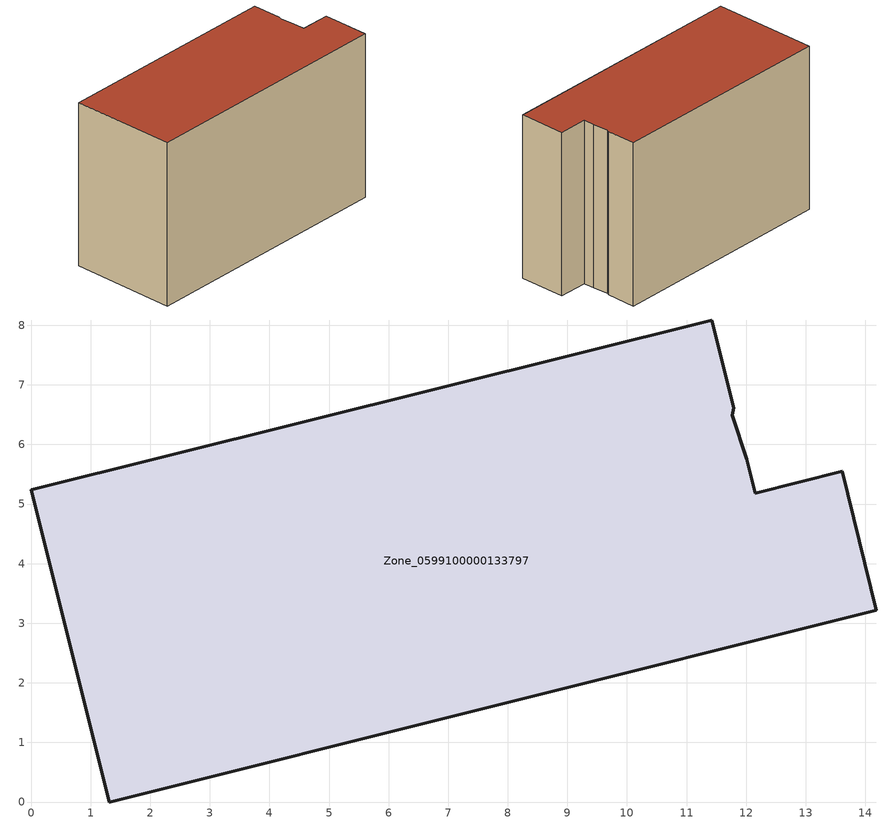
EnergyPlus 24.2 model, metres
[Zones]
Zone_0599100000133797
 floor ground (C_G): 11.43,8.09 11.79,6.62 11.77,6.49 12.01,5.75 12.15,5.18 13.61,5.55 14.19,3.22 1.31,0 0,5.24 z0
 wall outside (C_F): 1.31,0 14.19,3.22 13.61,5.55 12.15,5.18 12.01,5.75 11.77,6.49 11.79,6.62 11.43,8.09 0,5.24 1.31,0 z0:8.5
 roof outside (C_R): 11.79,6.62 11.43,8.09 0,5.24 1.31,0 14.19,3.22 13.61,5.55 12.15,5.18 12.01,5.75 11.77,6.49 z8.5
[BUILDING]
Pand.0599100000133797: North Axis=0; Terrain=City; Loads Convergence Tolerance Value=0.04; Temperature Convergence Tolerance Value=0.4; Solar Distribution=FullExterior; Maximum Number of Warmup Days=25; Minimum Number of Warmup Days=1
[Site:Location]
Rotterdam.The.Hague.AP_ZH_NLD Design_Conditions: Latitude=51.96; Longitude=4.45; Time Zone=1; Elevation=-4.5
[SITE:GROUNDTEMPERATURE:BUILDINGSURFACE]
18, 18, 18, 18, 18, 18, 18, 18, 18, 18, 18, 18
[MATERIAL] Thermal Absorptance=0.9; Solar Absorptance=0.7; Visible Absorptance=0.7
Name | Roughness | Thickness | Conductivity | Density | Specific Heat
G.TI.1975-1991 | MediumSmooth | 0.15 | 0.288461 | 540 | 1210
F.TI.1975-1991 | Rough | 0.3 | 0.230769 | 1920 | 840
R.TI.1975-1991 | MediumRough | 0.2 | 0.153846 | 1500 | 1000
[CONSTRUCTION]
C_G: G.TI.1975-1991
C_F: F.TI.1975-1991
C_R: R.TI.1975-1991
[ZONE]
Zone_0599100000133797: Type=1; Multiplier=1; Ceiling Height=Autocalculate; Volume=Autocalculate; Floor Area=autocalculate; Part of Total Floor Area=Yes
[ZONEINFILTRATION:DESIGNFLOWRATE]
Infil_Zone_0599100000133797: Zone or ZoneList or Space or SpaceList=Zone_0599100000133797; Schedule=AlwaysOn; Design Flow Rate Calculation Method=Flow/Area; Flow Rate per Floor Area=0.003; Constant Term Coefficient=1; Temperature Term Coefficient=0; Velocity Term Coefficient=0; Velocity Squared Term Coefficient=0
[HVACTEMPLATE:ZONE:IDEALLOADSAIRSYSTEM]
Zone_0599100000133797: Maximum Heating Supply Air Temperature=50; Minimum Cooling Supply Air Temperature=13; Maximum Heating Supply Air Humidity Ratio=0.0156; Minimum Cooling Supply Air Humidity Ratio=0.0077; Heating Limit=NoLimit; Cooling Limit=NoLimit; Dehumidification Control Type=ConstantSensibleHeatRatio; Cooling Sensible Heat Ratio=0.7; Dehumidification Setpoint=60; Humidification Control Type=None; Humidification Setpoint=30; Outdoor Air Method=None; Outdoor Air Flow Rate per Person=0.00944; Outdoor Air Flow Rate per Zone Floor Area=0; Outdoor Air Flow Rate per Zone=0; Demand Controlled Ventilation Type=None; Outdoor Air Economizer Type=NoEconomizer; Heat Recovery Type=None; Sensible Heat Recovery Effectiveness=0.7; Latent Heat Recovery Effectiveness=0.65
[ZONECONTROL:THERMOSTAT]
ThermostatControl_Zone_0599100000133797: Zone or ZoneList=Zone_0599100000133797; Control Type Schedule=DualSetpointControlType; Control 1=Thermostat_Zone_0599100000133797; Temperature Difference Between Cutout And Setpoint=0
[THERMOSTATSETPOINT:DUALSETPOINT]
Thermostat_Zone_0599100000133797: Heating Setpoint Temperature Schedule=HeatingSetpoint_Zone_0599100000133797; Cooling Setpoint Temperature Schedule=CoolingSetpoint_Zone_0599100000133797
[SCHEDULE:COMPACT]
HeatingSetpoint_Zone_0599100000133797: Through: 12/31, For: AllDays, Until: 24:00, 21
CoolingSetpoint_Zone_0599100000133797: Through: 12/31, For: AllDays, Until: 24:00, 24
DualSetpointControlType: Through: 12/31, For: AllDays, Until: 24:00, 4
AlwaysOn: Through: 12/31, For: AllDays, Until: 24:00, 1
